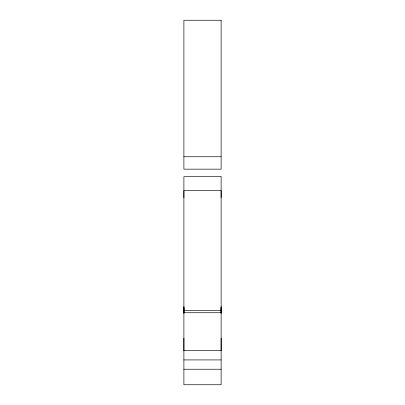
<?xml version="1.0" encoding="UTF-8"?>
<svg xmlns="http://www.w3.org/2000/svg" width="405" height="405" viewBox="0 0 405 405"><rect width="100%" height="100%" fill="white"/><g stroke="black" fill="none" stroke-linecap="round" stroke-linejoin="round"><path stroke-width="0.61" d="M183.895 350.396L183.895 338.2M183.895 197.64L183.895 190.664L221.13 190.664L221.13 197.64M183.895 306.575L183.895 312.726L221.13 312.726L221.13 306.575M221.135 350.396L221.135 338.2M183.895 313.435L183.895 307.248M221.13 313.435L221.13 307.248M183.895 156.745L221.13 156.745M183.895 307.927L183.895 310.579L221.105 310.61L221.13 311.536M183.895 350.614L221.135 350.614M183.895 359.923L221.135 359.923M183.895 369.233L221.135 369.233M183.865 310.61L183.895 311.536M221.13 307.927L221.135 310.579M221.13 20.25L183.895 20.25L183.895 169.158L221.13 169.158L221.13 20.25M221.13 176.702L183.895 176.702L183.895 384.75L221.135 384.75L221.13 176.702"/></g></svg>
